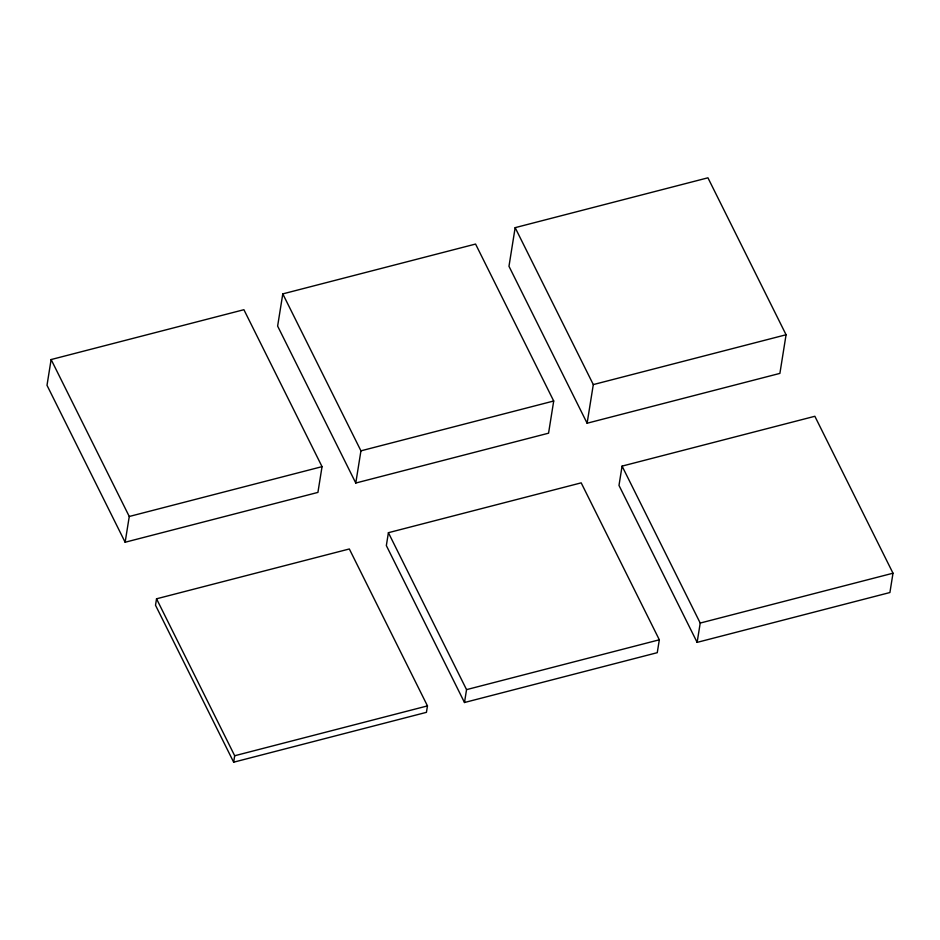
<?xml version="1.0" encoding="UTF-8"?>
<svg xmlns="http://www.w3.org/2000/svg" width="940" height="940" viewBox="0 0 940 940"><rect width="100%" height="100%" fill="white"/><g stroke="black" fill="none" stroke-linecap="round" stroke-linejoin="round"><path stroke-width="1.41" d="M51.124 359.55L47 385.306L125.138 542.239L317.92 492.407L322.044 466.651L243.907 309.707L51.124 359.55L129.262 516.483L125.138 542.239M156.545 598.803L155.511 605.243L233.661 762.187L426.431 712.344L427.465 705.905L349.328 548.972L156.545 598.803L234.683 755.748L233.661 762.187M282.787 293.891L277.629 326.086L355.778 483.031L548.561 433.187L553.707 401.004L475.57 244.059L282.787 293.891L360.937 450.836L355.778 483.031M388.408 532.698L386.34 545.576L464.489 702.509L657.26 652.677L659.328 639.799L581.19 482.855L388.408 532.698L466.546 689.631L464.489 702.509M515.155 227.656L508.975 266.29L587.112 423.223L779.894 373.392L786.075 334.757L707.938 177.813L515.155 227.656L593.305 384.589L587.112 423.223M622.08 466.111L618.99 485.428L697.127 642.373L889.91 592.529L893 573.212L814.863 416.279L622.08 466.111L700.218 623.056L697.127 642.373M593.305 384.589L786.075 334.757M360.937 450.836L553.707 401.004M129.262 516.483L322.044 466.651M700.218 623.056L893 573.212M466.546 689.631L659.328 639.799M234.683 755.748L427.465 705.905"/></g></svg>
